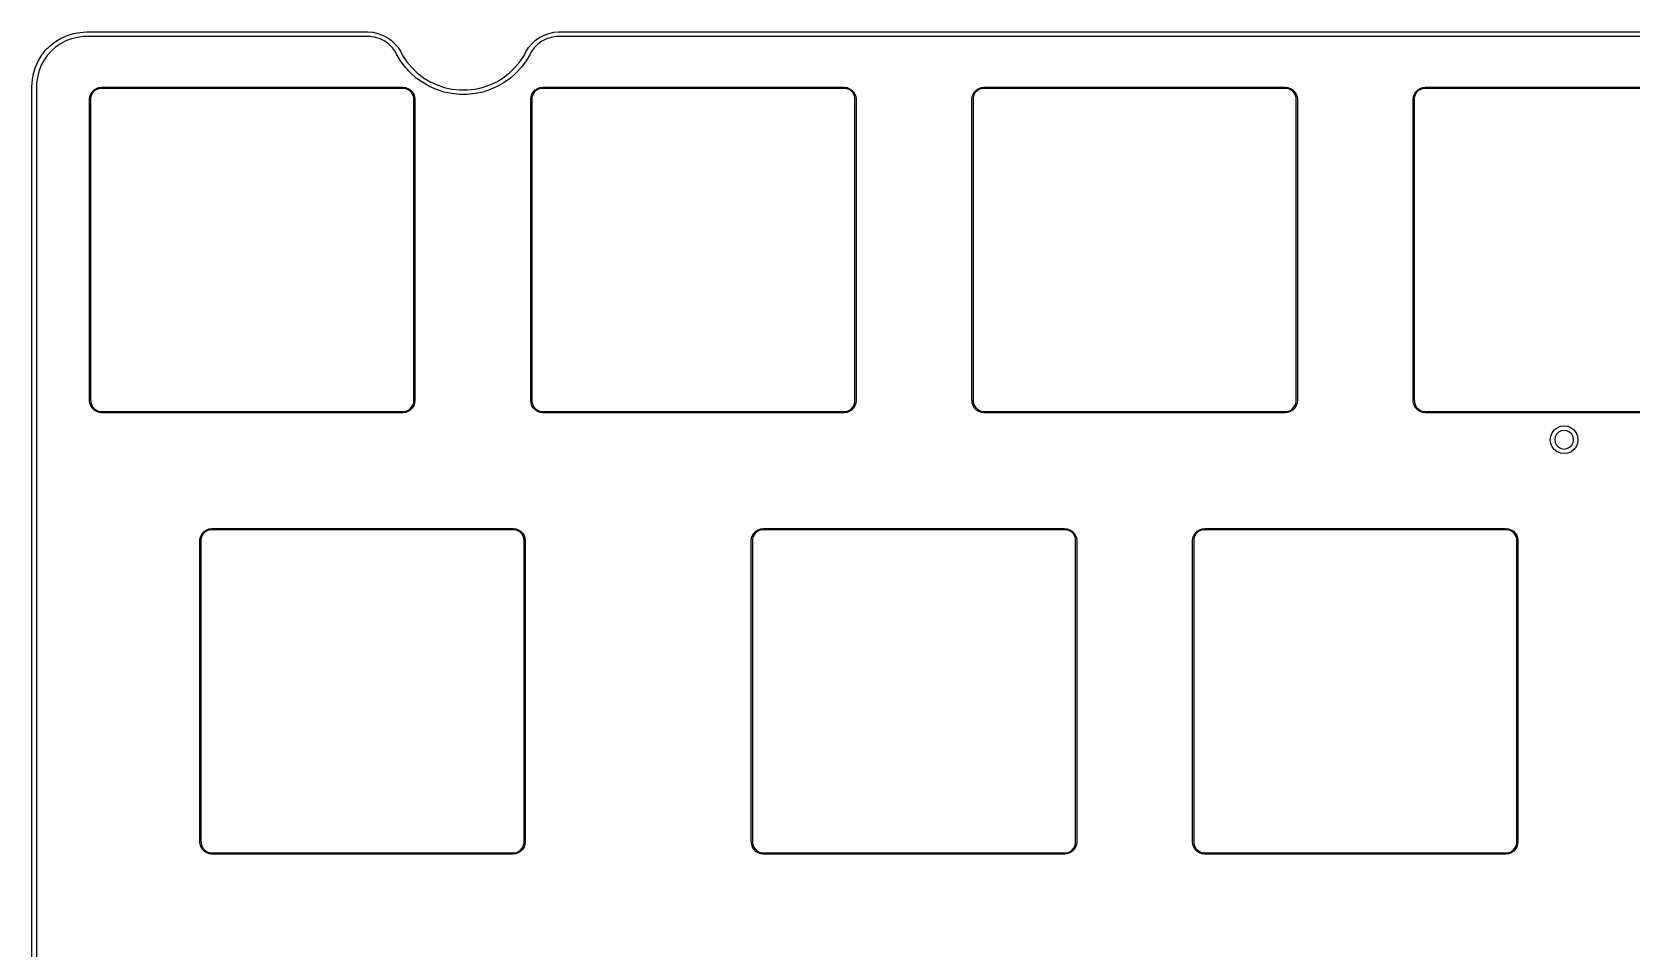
# Model space of a CAD drawing. Extents: x 2.3 to 14.3, y -7 to -3.3.
# Drawn here: x 2.344 to 5.062, y -4.843 to -3.286 of the extents above; entities that cross this region are included whole.
import ezdxf

# ---------------------------------------------------------------- set-up
doc = ezdxf.new("R2010")
doc.units = 0
doc.header["$MEASUREMENT"] = 0
doc.layers.add('BLACK', color=7, linetype='CONTINUOUS')

msp = doc.modelspace()

# ---------------------------------------------------------------- linework, layer by layer
at = {"layer": 'BLACK', "linetype": 'CONTINUOUS'}
for p, q in [((2.40412, -3.29188), (2.41478, -3.28856)), ((2.41478, -3.28856), (2.42577, -3.28654)), ((2.42577, -3.28654), (2.43693, -3.28587)), ((2.43693, -3.28587), (2.91535, -3.28587)), ((2.43693, -3.28587), (2.43693, -3.28587)), ((2.91535, -3.28587), (2.9239, -3.28645)), ((2.9239, -3.28645), (2.9323, -3.28819)), ((2.9323, -3.28819), (2.94039, -3.29106)), ((3.21496, -3.29106), (3.22304, -3.2882)), ((3.22304, -3.2882), (3.23144, -3.28645)), ((3.23144, -3.28645), (3.23999, -3.28587)), ((3.23999, -3.28587), (3.24, -3.28587)), ((3.24, -3.28587), (7.41535, -3.28587)), ((2.36767, -3.31704), (2.37557, -3.30914)), ((2.37557, -3.30914), (2.38437, -3.30225)), ((2.38463, -3.31163), (2.37696, -3.31843)), ((2.38437, -3.30225), (2.39393, -3.29647)), ((2.39305, -3.30582), (2.38463, -3.31163)), ((2.40212, -3.30106), (2.39305, -3.30582)), ((2.39393, -3.29647), (2.40412, -3.29188)), ((2.4117, -3.29743), (2.40212, -3.30106)), ((2.42164, -3.29498), (2.4117, -3.29743)), ((2.4318, -3.29374), (2.42164, -3.29498)), ((2.43692, -3.29374), (2.4318, -3.29374)), ((2.91535, -3.29374), (2.43692, -3.29374)), ((2.43692, -3.29374), (2.43692, -3.29374)), ((2.43692, -3.29374), (2.43692, -3.29374)), ((2.43692, -3.29374), (2.43692, -3.29374)), ((2.91965, -3.29374), (2.91535, -3.29374)), ((2.91535, -3.29374), (2.91535, -3.29374)), ((2.91535, -3.29374), (2.91535, -3.29374)), ((2.92814, -3.29508), (2.91965, -3.29374)), ((2.93633, -3.29771), (2.92814, -3.29508)), ((2.94401, -3.30159), (2.93633, -3.29771)), ((2.94039, -3.29106), (2.94801, -3.295)), ((2.951, -3.3066), (2.94401, -3.30159)), ((2.94801, -3.295), (2.95502, -3.29993)), ((2.95712, -3.31265), (2.951, -3.3066)), ((2.95502, -3.29993), (2.9613, -3.30578)), ((2.96223, -3.31956), (2.95712, -3.31265)), ((2.9613, -3.30578), (2.96673, -3.31242)), ((2.96673, -3.31242), (2.97119, -3.31973)), ((3.18415, -3.31974), (3.18862, -3.31242)), ((3.18862, -3.31242), (3.19405, -3.30578)), ((3.19823, -3.31264), (3.19311, -3.31956)), ((3.19405, -3.30578), (3.20033, -3.29993)), ((3.20435, -3.3066), (3.19823, -3.31264)), ((3.20033, -3.29993), (3.20734, -3.295)), ((3.21133, -3.30159), (3.20435, -3.3066)), ((3.20734, -3.295), (3.21496, -3.29106)), ((3.21901, -3.29771), (3.21133, -3.30159)), ((3.2272, -3.29508), (3.21901, -3.29771)), ((3.2357, -3.29374), (3.2272, -3.29508)), ((3.24, -3.29375), (3.2357, -3.29374)), ((7.41535, -3.29374), (3.24, -3.29374)), ((3.24, -3.29374), (3.24, -3.29374)), ((3.24, -3.29374), (3.24, -3.29374)), ((3.24, -3.29374), (3.24, -3.29375)), ((2.35042, -3.34558), (2.355, -3.33539)), ((2.355, -3.33539), (2.36078, -3.32583)), ((2.36435, -3.33452), (2.35959, -3.34359)), ((2.36078, -3.32583), (2.36767, -3.31704)), ((2.37017, -3.32609), (2.36435, -3.33452)), ((2.37696, -3.31843), (2.37017, -3.32609)), ((2.96422, -3.32338), (2.96223, -3.31956)), ((2.97096, -3.33482), (2.96422, -3.32338)), ((2.96422, -3.32338), (2.96422, -3.32338)), ((2.96422, -3.32338), (2.96422, -3.32338)), ((2.96422, -3.32338), (2.96422, -3.32338)), ((2.96422, -3.32338), (2.96422, -3.32338)), ((2.97885, -3.3455), (2.97096, -3.33482)), ((2.97119, -3.31973), (2.9712, -3.31974)), ((2.9712, -3.31974), (2.9712, -3.31974)), ((2.9712, -3.31974), (2.97423, -3.32554)), ((2.97423, -3.32554), (2.98152, -3.33643)), ((2.98152, -3.33643), (2.98995, -3.34647)), ((3.1654, -3.34647), (3.17383, -3.33643)), ((3.17383, -3.33643), (3.18111, -3.32554)), ((3.18439, -3.33482), (3.17649, -3.3455)), ((3.18111, -3.32554), (3.18415, -3.31974)), ((3.18415, -3.31974), (3.18415, -3.31974)), ((3.18415, -3.31974), (3.18415, -3.31974)), ((3.19113, -3.32338), (3.18439, -3.33482)), ((3.19311, -3.31956), (3.19113, -3.32338)), ((3.19113, -3.32338), (3.19113, -3.32338)), ((3.19113, -3.32338), (3.19113, -3.32338)), ((3.19113, -3.32338), (3.19113, -3.32338)), ((2.34441, -3.37839), (2.34508, -3.36724)), ((2.34508, -3.36724), (2.34709, -3.35625)), ((2.34709, -3.35625), (2.35042, -3.34558)), ((2.35351, -3.3631), (2.35228, -3.37327)), ((2.35596, -3.35316), (2.35351, -3.3631)), ((2.35959, -3.34359), (2.35596, -3.35316)), ((2.98781, -3.3553), (2.97885, -3.3455)), ((2.99773, -3.36412), (2.98781, -3.3553)), ((2.98995, -3.34647), (2.99942, -3.35552)), ((3.00852, -3.37187), (2.99773, -3.36412)), ((2.99942, -3.35552), (3.00981, -3.3635)), ((3.00981, -3.3635), (3.02102, -3.37029)), ((3.02102, -3.37029), (3.0329, -3.37582)), ((3.12245, -3.37582), (3.13433, -3.37029)), ((3.13433, -3.37029), (3.14553, -3.3635)), ((3.14553, -3.3635), (3.15593, -3.35552)), ((3.15761, -3.36412), (3.14683, -3.37187)), ((3.15593, -3.35552), (3.1654, -3.34647)), ((3.16754, -3.3553), (3.15761, -3.36412)), ((3.17649, -3.3455), (3.16754, -3.3553)), ((2.34441, -6.90989), (2.34441, -3.37839)), ((2.34441, -3.37839), (2.34441, -3.37839)), ((2.35228, -3.37327), (2.35228, -3.37839)), ((2.35228, -3.37839), (2.35228, -3.37839)), ((2.35228, -3.37839), (2.35228, -3.37839)), ((2.35228, -3.37839), (2.35228, -6.90989)), ((2.44218, -3.40034), (2.44269, -3.39575)), ((2.44269, -3.39575), (2.44422, -3.39138)), ((2.44542, -3.39313), (2.44414, -3.39788)), ((2.44422, -3.39138), (2.44669, -3.38746)), ((2.44788, -3.38886), (2.44542, -3.39313)), ((2.44669, -3.38746), (2.44996, -3.38419)), ((2.45136, -3.38538), (2.44788, -3.38886)), ((2.44996, -3.38419), (2.45388, -3.38172)), ((2.45563, -3.38292), (2.45136, -3.38538)), ((2.45388, -3.38172), (2.45825, -3.38019)), ((2.46038, -3.38164), (2.45563, -3.38292)), ((2.45825, -3.38019), (2.46284, -3.37968)), ((2.46284, -3.38164), (2.46038, -3.38164)), ((2.46284, -3.37968), (2.46284, -3.37968)), ((2.46284, -3.37968), (2.97466, -3.37968)), ((2.97466, -3.38164), (2.46284, -3.38164)), ((2.97466, -3.37968), (2.97466, -3.37968)), ((2.97466, -3.37968), (2.97925, -3.38019)), ((2.97712, -3.38164), (2.97466, -3.38164)), ((2.98187, -3.38292), (2.97712, -3.38164)), ((2.97925, -3.38019), (2.98362, -3.38172)), ((2.98614, -3.38538), (2.98187, -3.38292)), ((2.98362, -3.38172), (2.98754, -3.38419)), ((2.98962, -3.38886), (2.98614, -3.38538)), ((2.98754, -3.38419), (2.99081, -3.38746)), ((2.99208, -3.39313), (2.98962, -3.38886)), ((2.99081, -3.38746), (2.99328, -3.39138)), ((2.99336, -3.39788), (2.99208, -3.39313)), ((2.99328, -3.39138), (2.99481, -3.39575)), ((2.99481, -3.39575), (2.99532, -3.40034)), ((3.02004, -3.37846), (3.00852, -3.37187)), ((3.03219, -3.38381), (3.02004, -3.37846)), ((3.04483, -3.38788), (3.03219, -3.38381)), ((3.0329, -3.37582), (3.0453, -3.38003)), ((3.05783, -3.39062), (3.04483, -3.38788)), ((3.0453, -3.38003), (3.0581, -3.38287)), ((3.07103, -3.392), (3.05783, -3.39062)), ((3.0581, -3.38287), (3.07112, -3.38429)), ((3.08431, -3.392), (3.07103, -3.392)), ((3.07112, -3.38429), (3.08422, -3.38429)), ((3.08422, -3.38429), (3.09725, -3.38287)), ((3.09752, -3.39062), (3.08431, -3.392)), ((3.09725, -3.38287), (3.11004, -3.38003)), ((3.11051, -3.38788), (3.09752, -3.39062)), ((3.11004, -3.38003), (3.12245, -3.37582)), ((3.12315, -3.38381), (3.11051, -3.38788)), ((3.1353, -3.37846), (3.12315, -3.38381)), ((3.14683, -3.37187), (3.1353, -3.37846)), ((3.19218, -3.40034), (3.19269, -3.39575)), ((3.19269, -3.39575), (3.19422, -3.39138)), ((3.19542, -3.39313), (3.19414, -3.39788)), ((3.19422, -3.39138), (3.19669, -3.38746)), ((3.19788, -3.38886), (3.19542, -3.39313)), ((3.19669, -3.38746), (3.19996, -3.38419)), ((3.20136, -3.38538), (3.19788, -3.38886)), ((3.19996, -3.38419), (3.20388, -3.38172)), ((3.20563, -3.38292), (3.20136, -3.38538)), ((3.20388, -3.38172), (3.20825, -3.38019)), ((3.21038, -3.38164), (3.20563, -3.38292)), ((3.20825, -3.38019), (3.21284, -3.37968)), ((3.21284, -3.38164), (3.21038, -3.38164)), ((3.21284, -3.37968), (3.21284, -3.37968)), ((3.21284, -3.37968), (3.72466, -3.37968)), ((3.72466, -3.38164), (3.21284, -3.38164)), ((3.72466, -3.37968), (3.72466, -3.37968)), ((3.72466, -3.37968), (3.72925, -3.38019)), ((3.72712, -3.38164), (3.72466, -3.38164)), ((3.73187, -3.38292), (3.72712, -3.38164)), ((3.72925, -3.38019), (3.73362, -3.38172)), ((3.73614, -3.38538), (3.73187, -3.38292)), ((3.73362, -3.38172), (3.73754, -3.38419)), ((3.73962, -3.38886), (3.73614, -3.38538)), ((3.73754, -3.38419), (3.74081, -3.38746)), ((3.74208, -3.39313), (3.73962, -3.38886)), ((3.74081, -3.38746), (3.74328, -3.39138)), ((3.74336, -3.39788), (3.74208, -3.39313)), ((3.74328, -3.39138), (3.74481, -3.39575)), ((3.74481, -3.39575), (3.74532, -3.40034)), ((3.94218, -3.40034), (3.94269, -3.39575)), ((3.94269, -3.39575), (3.94422, -3.39138)), ((3.94542, -3.39313), (3.94414, -3.39788)), ((3.94422, -3.39138), (3.94669, -3.38746)), ((3.94788, -3.38886), (3.94542, -3.39313)), ((3.94669, -3.38746), (3.94996, -3.38419)), ((3.95136, -3.38538), (3.94788, -3.38886)), ((3.94996, -3.38419), (3.95388, -3.38172)), ((3.95563, -3.38292), (3.95136, -3.38538)), ((3.95388, -3.38172), (3.95825, -3.38019)), ((3.96038, -3.38164), (3.95563, -3.38292)), ((3.95825, -3.38019), (3.96284, -3.37968)), ((3.96284, -3.38164), (3.96038, -3.38164)), ((3.96284, -3.37968), (3.96284, -3.37968)), ((3.96284, -3.37968), (4.47466, -3.37968)), ((4.47466, -3.38164), (3.96284, -3.38164)), ((4.47466, -3.37968), (4.47466, -3.37968)), ((4.47466, -3.37968), (4.47925, -3.38019)), ((4.47712, -3.38164), (4.47466, -3.38164)), ((4.48187, -3.38292), (4.47712, -3.38164)), ((4.47925, -3.38019), (4.48362, -3.38172)), ((4.48614, -3.38538), (4.48187, -3.38292)), ((4.48362, -3.38172), (4.48754, -3.38419)), ((4.48962, -3.38886), (4.48614, -3.38538)), ((4.48754, -3.38419), (4.49081, -3.38746)), ((4.49208, -3.39313), (4.48962, -3.38886)), ((4.49081, -3.38746), (4.49328, -3.39138)), ((4.49336, -3.39788), (4.49208, -3.39313)), ((4.49328, -3.39138), (4.49481, -3.39575)), ((4.49481, -3.39575), (4.49532, -3.40034)), ((4.69218, -3.40034), (4.69269, -3.39575)), ((4.69269, -3.39575), (4.69422, -3.39138)), ((4.69542, -3.39313), (4.69414, -3.39788)), ((4.69422, -3.39138), (4.69669, -3.38746)), ((4.69788, -3.38886), (4.69542, -3.39313)), ((4.69669, -3.38746), (4.69996, -3.38419)), ((4.70136, -3.38538), (4.69788, -3.38886)), ((4.69996, -3.38419), (4.70388, -3.38172)), ((4.70563, -3.38292), (4.70136, -3.38538)), ((4.70388, -3.38172), (4.70825, -3.38019)), ((4.71038, -3.38164), (4.70563, -3.38292)), ((4.70825, -3.38019), (4.71284, -3.37968)), ((4.71284, -3.38164), (4.71038, -3.38164)), ((4.71284, -3.37968), (4.71284, -3.37968)), ((4.71284, -3.37968), (5.22466, -3.37968)), ((5.22466, -3.38164), (4.71284, -3.38164)), ((2.44218, -3.91216), (2.44218, -3.40034)), ((2.44218, -3.40034), (2.44218, -3.40034)), ((2.44218, -3.40034), (2.44218, -3.40034)), ((2.44414, -3.39788), (2.44414, -3.40034)), ((2.44414, -3.40034), (2.44414, -3.91178)), ((2.99336, -3.40034), (2.99336, -3.39788)), ((2.99336, -3.91216), (2.99336, -3.40034)), ((2.99336, -3.40034), (2.99336, -3.40034)), ((2.99532, -3.40034), (2.99532, -3.40034)), ((2.99532, -3.40034), (2.99532, -3.40034)), ((2.99532, -3.40034), (2.99532, -3.91216)), ((3.19218, -3.91216), (3.19218, -3.40034)), ((3.19218, -3.40034), (3.19218, -3.40034)), ((3.19218, -3.40034), (3.19218, -3.40034)), ((3.19414, -3.39788), (3.19414, -3.40034)), ((3.19414, -3.40034), (3.19414, -3.91178)), ((3.74336, -3.40034), (3.74336, -3.39788)), ((3.74336, -3.91216), (3.74336, -3.40034)), ((3.74336, -3.40034), (3.74336, -3.40034)), ((3.74532, -3.40034), (3.74532, -3.40034)), ((3.74532, -3.40034), (3.74532, -3.40034)), ((3.74532, -3.40034), (3.74532, -3.91216)), ((3.94218, -3.91216), (3.94218, -3.40034)), ((3.94218, -3.40034), (3.94218, -3.40034)), ((3.94218, -3.40034), (3.94218, -3.40034)), ((3.94414, -3.39788), (3.94414, -3.40034)), ((3.94414, -3.40034), (3.94414, -3.91178)), ((4.49336, -3.40034), (4.49336, -3.39788)), ((4.49336, -3.91216), (4.49336, -3.40034)), ((4.49336, -3.40034), (4.49336, -3.40034)), ((4.49532, -3.40034), (4.49532, -3.40034)), ((4.49532, -3.40034), (4.49532, -3.40034)), ((4.49532, -3.40034), (4.49532, -3.91216)), ((4.69218, -3.91216), (4.69218, -3.40034)), ((4.69218, -3.40034), (4.69218, -3.40034)), ((4.69218, -3.40034), (4.69218, -3.40034)), ((4.69414, -3.39788), (4.69414, -3.40034)), ((4.69414, -3.40034), (4.69414, -3.91178)), ((2.44233, -3.91253), (2.44218, -3.91216)), ((2.4428, -3.91671), (2.44233, -3.91253)), ((2.44414, -3.91178), (2.44425, -3.91211)), ((2.44425, -3.91211), (2.44425, -3.91211)), ((2.44425, -3.91211), (2.44425, -3.91457)), ((2.99336, -3.91462), (2.99336, -3.91216)), ((2.99532, -3.91216), (2.99481, -3.91675)), ((2.99532, -3.91216), (2.99532, -3.91216)), ((2.99532, -3.91216), (2.99532, -3.91216)), ((3.19233, -3.91253), (3.19218, -3.91216)), ((3.1928, -3.91671), (3.19233, -3.91253)), ((3.19414, -3.91178), (3.19425, -3.91211)), ((3.19425, -3.91211), (3.19425, -3.91211)), ((3.19425, -3.91211), (3.19425, -3.91457)), ((3.74336, -3.91462), (3.74336, -3.91216)), ((3.74532, -3.91216), (3.74481, -3.91675)), ((3.74532, -3.91216), (3.74532, -3.91216)), ((3.74532, -3.91216), (3.74532, -3.91216)), ((3.94233, -3.91253), (3.94218, -3.91216)), ((3.9428, -3.91671), (3.94233, -3.91253)), ((3.94414, -3.91178), (3.94425, -3.91211)), ((3.94425, -3.91211), (3.94425, -3.91211)), ((3.94425, -3.91211), (3.94425, -3.91457)), ((4.49336, -3.91462), (4.49336, -3.91216)), ((4.49532, -3.91216), (4.49481, -3.91675)), ((4.49532, -3.91216), (4.49532, -3.91216)), ((4.49532, -3.91216), (4.49532, -3.91216)), ((4.69233, -3.91253), (4.69218, -3.91216)), ((4.6928, -3.91671), (4.69233, -3.91253)), ((4.69414, -3.91178), (4.69425, -3.91211)), ((4.69425, -3.91211), (4.69425, -3.91211)), ((4.69425, -3.91211), (4.69425, -3.91457)), ((2.44433, -3.92108), (2.4428, -3.91671)), ((2.44425, -3.91457), (2.44553, -3.91933)), ((2.44679, -3.925), (2.44433, -3.92108)), ((2.44553, -3.91933), (2.44799, -3.92359)), ((2.45007, -3.92827), (2.44679, -3.925)), ((2.44799, -3.92359), (2.45147, -3.92708)), ((2.45398, -3.93073), (2.45007, -3.92827)), ((2.45147, -3.92708), (2.45573, -3.92954)), ((2.45835, -3.93226), (2.45398, -3.93073)), ((2.45573, -3.92954), (2.46049, -3.93081)), ((2.46266, -3.93275), (2.45835, -3.93226)), ((2.46049, -3.93081), (2.46295, -3.93081)), ((2.46284, -3.93282), (2.46266, -3.93275)), ((2.97466, -3.93282), (2.46284, -3.93282)), ((2.46295, -3.93081), (2.46309, -3.93086)), ((2.46309, -3.93086), (2.97466, -3.93086)), ((2.97466, -3.93086), (2.97712, -3.93086)), ((2.97925, -3.93231), (2.97466, -3.93282)), ((2.97466, -3.93282), (2.97466, -3.93282)), ((2.97466, -3.93282), (2.97466, -3.93282)), ((2.97712, -3.93086), (2.98187, -3.92958)), ((2.98362, -3.93078), (2.97925, -3.93231)), ((2.98187, -3.92958), (2.98614, -3.92712)), ((2.98754, -3.92831), (2.98362, -3.93078)), ((2.98614, -3.92712), (2.98962, -3.92364)), ((2.99081, -3.92504), (2.98754, -3.92831)), ((2.98962, -3.92364), (2.99208, -3.91937)), ((2.99328, -3.92112), (2.99081, -3.92504)), ((2.99208, -3.91937), (2.99336, -3.91462)), ((2.99481, -3.91675), (2.99328, -3.92112)), ((3.19433, -3.92108), (3.1928, -3.91671)), ((3.19425, -3.91457), (3.19553, -3.91933)), ((3.19679, -3.925), (3.19433, -3.92108)), ((3.19553, -3.91933), (3.19799, -3.92359)), ((3.20007, -3.92827), (3.19679, -3.925)), ((3.19799, -3.92359), (3.20147, -3.92708)), ((3.20398, -3.93073), (3.20007, -3.92827)), ((3.20147, -3.92708), (3.20573, -3.92954)), ((3.20835, -3.93226), (3.20398, -3.93073)), ((3.20573, -3.92954), (3.21049, -3.93081)), ((3.21266, -3.93275), (3.20835, -3.93226)), ((3.21049, -3.93081), (3.21295, -3.93081)), ((3.21284, -3.93282), (3.21266, -3.93275)), ((3.72466, -3.93282), (3.21284, -3.93282)), ((3.21295, -3.93081), (3.21309, -3.93086)), ((3.21309, -3.93086), (3.72466, -3.93086)), ((3.72466, -3.93086), (3.72712, -3.93086)), ((3.72925, -3.93231), (3.72466, -3.93282)), ((3.72466, -3.93282), (3.72466, -3.93282)), ((3.72466, -3.93282), (3.72466, -3.93282)), ((3.72712, -3.93086), (3.73187, -3.92958)), ((3.73362, -3.93078), (3.72925, -3.93231)), ((3.73187, -3.92958), (3.73614, -3.92712)), ((3.73754, -3.92831), (3.73362, -3.93078)), ((3.73614, -3.92712), (3.73962, -3.92364)), ((3.74081, -3.92504), (3.73754, -3.92831)), ((3.73962, -3.92364), (3.74208, -3.91937)), ((3.74328, -3.92112), (3.74081, -3.92504)), ((3.74208, -3.91937), (3.74336, -3.91462)), ((3.74481, -3.91675), (3.74328, -3.92112)), ((3.94433, -3.92108), (3.9428, -3.91671)), ((3.94425, -3.91457), (3.94553, -3.91933)), ((3.94679, -3.925), (3.94433, -3.92108)), ((3.94553, -3.91933), (3.94799, -3.92359)), ((3.95007, -3.92827), (3.94679, -3.925)), ((3.94799, -3.92359), (3.95147, -3.92708)), ((3.95398, -3.93073), (3.95007, -3.92827)), ((3.95147, -3.92708), (3.95573, -3.92954)), ((3.95835, -3.93226), (3.95398, -3.93073)), ((3.95573, -3.92954), (3.96049, -3.93081)), ((3.96266, -3.93275), (3.95835, -3.93226)), ((3.96049, -3.93081), (3.96295, -3.93081)), ((3.96284, -3.93282), (3.96266, -3.93275)), ((4.47466, -3.93282), (3.96284, -3.93282)), ((3.96295, -3.93081), (3.96309, -3.93086)), ((3.96309, -3.93086), (4.47466, -3.93086)), ((4.47466, -3.93086), (4.47712, -3.93086)), ((4.47925, -3.93231), (4.47466, -3.93282)), ((4.47466, -3.93282), (4.47466, -3.93282)), ((4.47466, -3.93282), (4.47466, -3.93282)), ((4.47712, -3.93086), (4.48187, -3.92958)), ((4.48362, -3.93078), (4.47925, -3.93231)), ((4.48187, -3.92958), (4.48614, -3.92712)), ((4.48754, -3.92831), (4.48362, -3.93078)), ((4.48614, -3.92712), (4.48962, -3.92364)), ((4.49081, -3.92504), (4.48754, -3.92831)), ((4.48962, -3.92364), (4.49208, -3.91937)), ((4.49328, -3.92112), (4.49081, -3.92504)), ((4.49208, -3.91937), (4.49336, -3.91462)), ((4.49481, -3.91675), (4.49328, -3.92112)), ((4.69433, -3.92108), (4.6928, -3.91671)), ((4.69425, -3.91457), (4.69553, -3.91933)), ((4.69679, -3.925), (4.69433, -3.92108)), ((4.69553, -3.91933), (4.69799, -3.92359)), ((4.70007, -3.92827), (4.69679, -3.925)), ((4.69799, -3.92359), (4.70147, -3.92708)), ((4.70398, -3.93073), (4.70007, -3.92827)), ((4.70147, -3.92708), (4.70573, -3.92954)), ((4.70835, -3.93226), (4.70398, -3.93073)), ((4.70573, -3.92954), (4.71049, -3.93081)), ((4.71266, -3.93275), (4.70835, -3.93226)), ((4.71049, -3.93081), (4.71295, -3.93081)), ((4.71284, -3.93282), (4.71266, -3.93275)), ((5.22466, -3.93282), (4.71284, -3.93282)), ((4.71295, -3.93081), (4.71309, -3.93086)), ((4.71309, -3.93086), (5.22466, -3.93086)), ((4.92592, -3.97267), (4.92828, -3.96697)), ((4.92828, -3.96697), (4.93203, -3.96208)), ((4.93203, -3.96208), (4.93692, -3.95833)), ((4.93936, -3.96588), (4.93584, -3.96941)), ((4.93692, -3.95833), (4.94262, -3.95597)), ((4.94381, -3.96362), (4.93936, -3.96588)), ((4.94262, -3.95597), (4.94874, -3.95516)), ((4.94874, -3.96284), (4.94381, -3.96362)), ((4.94874, -3.95516), (4.95485, -3.95597)), ((4.95366, -3.96362), (4.94874, -3.96284)), ((4.95811, -3.96588), (4.95366, -3.96362)), ((4.95485, -3.95597), (4.96055, -3.95833)), ((4.96164, -3.96941), (4.95811, -3.96588)), ((4.96055, -3.95833), (4.96544, -3.96208)), ((4.96544, -3.96208), (4.96919, -3.96697)), ((4.96919, -3.96697), (4.97155, -3.97267)), ((4.92511, -3.97878), (4.92592, -3.97267)), ((4.92592, -3.9849), (4.92511, -3.97878)), ((4.92828, -3.99059), (4.92592, -3.9849)), ((4.93203, -3.99549), (4.92828, -3.99059)), ((4.93692, -3.99924), (4.93203, -3.99549)), ((4.93357, -3.97386), (4.93279, -3.97878)), ((4.93279, -3.97878), (4.93357, -3.98371)), ((4.93584, -3.96941), (4.93357, -3.97386)), ((4.93357, -3.98371), (4.93584, -3.98816)), ((4.93584, -3.98816), (4.93936, -3.99168)), ((4.93936, -3.99168), (4.94381, -3.99395)), ((4.94381, -3.99395), (4.94874, -3.99473)), ((4.94874, -3.99473), (4.95366, -3.99395)), ((4.95366, -3.99395), (4.95811, -3.99168)), ((4.95811, -3.99168), (4.96164, -3.98816)), ((4.96544, -3.99549), (4.96055, -3.99924)), ((4.9639, -3.97386), (4.96164, -3.96941)), ((4.96164, -3.98816), (4.9639, -3.98371)), ((4.96468, -3.97878), (4.9639, -3.97386)), ((4.9639, -3.98371), (4.96468, -3.97878)), ((4.96919, -3.99059), (4.96544, -3.99549)), ((4.97155, -3.9849), (4.96919, -3.99059)), ((4.97155, -3.97267), (4.97236, -3.97878)), ((4.97236, -3.97878), (4.97155, -3.9849)), ((4.94262, -4.0016), (4.93692, -3.99924)), ((4.94874, -4.00241), (4.94262, -4.0016)), ((4.95485, -4.0016), (4.94874, -4.00241)), ((4.96055, -3.99924), (4.95485, -4.0016)), ((2.64138, -4.13172), (2.64575, -4.13019)), ((2.64575, -4.13019), (2.65034, -4.12968)), ((2.65034, -4.12968), (2.65034, -4.12968)), ((2.65034, -4.12968), (3.16216, -4.12968)), ((3.16216, -4.12968), (3.16216, -4.12968)), ((3.16216, -4.12968), (3.16675, -4.13019)), ((3.16675, -4.13019), (3.17112, -4.13172)), ((3.57888, -4.13172), (3.58325, -4.13019)), ((3.58325, -4.13019), (3.58784, -4.12968)), ((3.58784, -4.12968), (3.58784, -4.12968)), ((3.58784, -4.12968), (4.09966, -4.12968)), ((4.09966, -4.12968), (4.09966, -4.12968)), ((4.09966, -4.12968), (4.10425, -4.13019)), ((4.10425, -4.13019), (4.10862, -4.13172)), ((4.32888, -4.13172), (4.33325, -4.13019)), ((4.33325, -4.13019), (4.33784, -4.12968)), ((4.33784, -4.12968), (4.33784, -4.12968)), ((4.33784, -4.12968), (4.84966, -4.12968)), ((4.84966, -4.12968), (4.84966, -4.12968)), ((4.84966, -4.12968), (4.85425, -4.13019)), ((4.85425, -4.13019), (4.85862, -4.13172)), ((2.62968, -4.15034), (2.63019, -4.14575)), ((2.62968, -4.66216), (2.62968, -4.15034)), ((2.62968, -4.15034), (2.62968, -4.15034)), ((2.62968, -4.15034), (2.62968, -4.15034)), ((2.63019, -4.14575), (2.63172, -4.14138)), ((2.63292, -4.14313), (2.63164, -4.14788)), ((2.63164, -4.14788), (2.63164, -4.15034)), ((2.63164, -4.15034), (2.63164, -4.66178)), ((2.63172, -4.14138), (2.63419, -4.13746)), ((2.63538, -4.13886), (2.63292, -4.14313)), ((2.63419, -4.13746), (2.63746, -4.13419)), ((2.63886, -4.13538), (2.63538, -4.13886)), ((2.63746, -4.13419), (2.64138, -4.13172)), ((2.64313, -4.13292), (2.63886, -4.13538)), ((2.64788, -4.13164), (2.64313, -4.13292)), ((2.65034, -4.13164), (2.64788, -4.13164)), ((3.16216, -4.13164), (2.65034, -4.13164)), ((3.16462, -4.13164), (3.16216, -4.13164)), ((3.16937, -4.13292), (3.16462, -4.13164)), ((3.17364, -4.13538), (3.16937, -4.13292)), ((3.17112, -4.13172), (3.17504, -4.13419)), ((3.17712, -4.13886), (3.17364, -4.13538)), ((3.17504, -4.13419), (3.17831, -4.13746)), ((3.17958, -4.14313), (3.17712, -4.13886)), ((3.17831, -4.13746), (3.18078, -4.14138)), ((3.18086, -4.14788), (3.17958, -4.14313)), ((3.18078, -4.14138), (3.18231, -4.14575)), ((3.18086, -4.15034), (3.18086, -4.14788)), ((3.18086, -4.66216), (3.18086, -4.15034)), ((3.18086, -4.15034), (3.18086, -4.15034)), ((3.18231, -4.14575), (3.18282, -4.15034)), ((3.18282, -4.15034), (3.18282, -4.15034)), ((3.18282, -4.15034), (3.18282, -4.15034)), ((3.18282, -4.15034), (3.18282, -4.66216)), ((3.56718, -4.15034), (3.56769, -4.14575)), ((3.56718, -4.66216), (3.56718, -4.15034)), ((3.56718, -4.15034), (3.56718, -4.15034)), ((3.56718, -4.15034), (3.56718, -4.15034)), ((3.56769, -4.14575), (3.56922, -4.14138)), ((3.57042, -4.14313), (3.56914, -4.14788)), ((3.56914, -4.14788), (3.56914, -4.15034)), ((3.56914, -4.15034), (3.56914, -4.66178)), ((3.56922, -4.14138), (3.57169, -4.13746)), ((3.57288, -4.13886), (3.57042, -4.14313)), ((3.57169, -4.13746), (3.57496, -4.13419)), ((3.57636, -4.13538), (3.57288, -4.13886)), ((3.57496, -4.13419), (3.57888, -4.13172)), ((3.58063, -4.13292), (3.57636, -4.13538)), ((3.58538, -4.13164), (3.58063, -4.13292)), ((3.58784, -4.13164), (3.58538, -4.13164)), ((4.09966, -4.13164), (3.58784, -4.13164)), ((4.10212, -4.13164), (4.09966, -4.13164)), ((4.10687, -4.13292), (4.10212, -4.13164)), ((4.11114, -4.13538), (4.10687, -4.13292)), ((4.10862, -4.13172), (4.11254, -4.13419)), ((4.11462, -4.13886), (4.11114, -4.13538)), ((4.11254, -4.13419), (4.11581, -4.13746)), ((4.11708, -4.14313), (4.11462, -4.13886)), ((4.11581, -4.13746), (4.11828, -4.14138)), ((4.11836, -4.14788), (4.11708, -4.14313)), ((4.11828, -4.14138), (4.11981, -4.14575)), ((4.11836, -4.15034), (4.11836, -4.14788)), ((4.11836, -4.66216), (4.11836, -4.15034)), ((4.11836, -4.15034), (4.11836, -4.15034)), ((4.11981, -4.14575), (4.12032, -4.15034)), ((4.12032, -4.15034), (4.12032, -4.15034)), ((4.12032, -4.15034), (4.12032, -4.15034)), ((4.12032, -4.15034), (4.12032, -4.66216)), ((4.31718, -4.15034), (4.31769, -4.14575)), ((4.31718, -4.66216), (4.31718, -4.15034)), ((4.31718, -4.15034), (4.31718, -4.15034)), ((4.31718, -4.15034), (4.31718, -4.15034)), ((4.31769, -4.14575), (4.31922, -4.14138)), ((4.32042, -4.14313), (4.31914, -4.14788)), ((4.31914, -4.14788), (4.31914, -4.15034)), ((4.31914, -4.15034), (4.31914, -4.66178)), ((4.31922, -4.14138), (4.32169, -4.13746)), ((4.32288, -4.13886), (4.32042, -4.14313)), ((4.32169, -4.13746), (4.32496, -4.13419)), ((4.32636, -4.13538), (4.32288, -4.13886)), ((4.32496, -4.13419), (4.32888, -4.13172)), ((4.33063, -4.13292), (4.32636, -4.13538)), ((4.33538, -4.13164), (4.33063, -4.13292)), ((4.33784, -4.13164), (4.33538, -4.13164)), ((4.84966, -4.13164), (4.33784, -4.13164)), ((4.85212, -4.13164), (4.84966, -4.13164)), ((4.85687, -4.13292), (4.85212, -4.13164)), ((4.86114, -4.13538), (4.85687, -4.13292)), ((4.85862, -4.13172), (4.86254, -4.13419)), ((4.86462, -4.13886), (4.86114, -4.13538)), ((4.86254, -4.13419), (4.86581, -4.13746)), ((4.86708, -4.14313), (4.86462, -4.13886)), ((4.86581, -4.13746), (4.86828, -4.14138)), ((4.86836, -4.14788), (4.86708, -4.14313)), ((4.86828, -4.14138), (4.86981, -4.14575)), ((4.86836, -4.15034), (4.86836, -4.14788)), ((4.86836, -4.66216), (4.86836, -4.15034)), ((4.86836, -4.15034), (4.86836, -4.15034)), ((4.86981, -4.14575), (4.87032, -4.15034)), ((4.87032, -4.15034), (4.87032, -4.15034)), ((4.87032, -4.15034), (4.87032, -4.15034)), ((4.87032, -4.15034), (4.87032, -4.66216)), ((2.62983, -4.66253), (2.62968, -4.66216)), ((2.6303, -4.66671), (2.62983, -4.66253)), ((2.63183, -4.67108), (2.6303, -4.66671)), ((2.63164, -4.66178), (2.63175, -4.66211)), ((2.63175, -4.66211), (2.63175, -4.66211)), ((2.63175, -4.66211), (2.63175, -4.66457)), ((2.63175, -4.66457), (2.63303, -4.66933)), ((2.63429, -4.675), (2.63183, -4.67108)), ((2.63303, -4.66933), (2.63549, -4.67359)), ((2.63757, -4.67827), (2.63429, -4.675)), ((2.63549, -4.67359), (2.63897, -4.67708)), ((3.17364, -4.67712), (3.17712, -4.67364)), ((3.17831, -4.67504), (3.17504, -4.67831)), ((3.17712, -4.67364), (3.17958, -4.66937)), ((3.18078, -4.67112), (3.17831, -4.67504)), ((3.17958, -4.66937), (3.18086, -4.66462)), ((3.18231, -4.66675), (3.18078, -4.67112)), ((3.18086, -4.66462), (3.18086, -4.66216)), ((3.18282, -4.66216), (3.18231, -4.66675)), ((3.18282, -4.66216), (3.18282, -4.66216)), ((3.18282, -4.66216), (3.18282, -4.66216)), ((3.56733, -4.66253), (3.56718, -4.66216)), ((3.5678, -4.66671), (3.56733, -4.66253)), ((3.56933, -4.67108), (3.5678, -4.66671)), ((3.56914, -4.66178), (3.56925, -4.66211)), ((3.56925, -4.66211), (3.56925, -4.66211)), ((3.56925, -4.66211), (3.56925, -4.66457)), ((3.56925, -4.66457), (3.57053, -4.66933)), ((3.57179, -4.675), (3.56933, -4.67108)), ((3.57053, -4.66933), (3.57299, -4.67359)), ((3.57507, -4.67827), (3.57179, -4.675)), ((3.57299, -4.67359), (3.57647, -4.67708)), ((4.11114, -4.67712), (4.11462, -4.67364)), ((4.11581, -4.67504), (4.11254, -4.67831)), ((4.11462, -4.67364), (4.11708, -4.66937)), ((4.11828, -4.67112), (4.11581, -4.67504)), ((4.11708, -4.66937), (4.11836, -4.66462)), ((4.11981, -4.66675), (4.11828, -4.67112)), ((4.11836, -4.66462), (4.11836, -4.66216)), ((4.12032, -4.66216), (4.11981, -4.66675)), ((4.12032, -4.66216), (4.12032, -4.66216)), ((4.12032, -4.66216), (4.12032, -4.66216)), ((4.31733, -4.66253), (4.31718, -4.66216)), ((4.3178, -4.66671), (4.31733, -4.66253)), ((4.31933, -4.67108), (4.3178, -4.66671)), ((4.31914, -4.66178), (4.31925, -4.66211)), ((4.31925, -4.66211), (4.31925, -4.66211)), ((4.31925, -4.66211), (4.31925, -4.66457)), ((4.31925, -4.66457), (4.32053, -4.66933)), ((4.32179, -4.675), (4.31933, -4.67108)), ((4.32053, -4.66933), (4.32299, -4.67359)), ((4.32507, -4.67827), (4.32179, -4.675)), ((4.32299, -4.67359), (4.32647, -4.67708)), ((4.86114, -4.67712), (4.86462, -4.67364)), ((4.86581, -4.67504), (4.86254, -4.67831)), ((4.86462, -4.67364), (4.86708, -4.66937)), ((4.86828, -4.67112), (4.86581, -4.67504)), ((4.86708, -4.66937), (4.86836, -4.66462)), ((4.86981, -4.66675), (4.86828, -4.67112)), ((4.86836, -4.66462), (4.86836, -4.66216)), ((4.87032, -4.66216), (4.86981, -4.66675)), ((4.87032, -4.66216), (4.87032, -4.66216)), ((4.87032, -4.66216), (4.87032, -4.66216)), ((2.64148, -4.68073), (2.63757, -4.67827)), ((2.63897, -4.67708), (2.64323, -4.67954)), ((2.64585, -4.68226), (2.64148, -4.68073)), ((2.64323, -4.67954), (2.64799, -4.68081)), ((2.65016, -4.68275), (2.64585, -4.68226)), ((2.64799, -4.68081), (2.65045, -4.68081)), ((2.65034, -4.68282), (2.65016, -4.68275)), ((3.16216, -4.68282), (2.65034, -4.68282)), ((2.65045, -4.68081), (2.65059, -4.68086)), ((2.65059, -4.68086), (3.16216, -4.68086)), ((3.16216, -4.68086), (3.16462, -4.68086)), ((3.16675, -4.68231), (3.16216, -4.68282)), ((3.16216, -4.68282), (3.16216, -4.68282)), ((3.16216, -4.68282), (3.16216, -4.68282)), ((3.16462, -4.68086), (3.16937, -4.67958)), ((3.17112, -4.68078), (3.16675, -4.68231)), ((3.16937, -4.67958), (3.17364, -4.67712)), ((3.17504, -4.67831), (3.17112, -4.68078)), ((3.57898, -4.68073), (3.57507, -4.67827)), ((3.57647, -4.67708), (3.58073, -4.67954)), ((3.58335, -4.68226), (3.57898, -4.68073)), ((3.58073, -4.67954), (3.58549, -4.68081)), ((3.58766, -4.68275), (3.58335, -4.68226)), ((3.58549, -4.68081), (3.58795, -4.68081)), ((3.58784, -4.68282), (3.58766, -4.68275)), ((4.09966, -4.68282), (3.58784, -4.68282)), ((3.58795, -4.68081), (3.58809, -4.68086)), ((3.58809, -4.68086), (4.09966, -4.68086)), ((4.09966, -4.68086), (4.10212, -4.68086)), ((4.10425, -4.68231), (4.09966, -4.68282)), ((4.09966, -4.68282), (4.09966, -4.68282)), ((4.09966, -4.68282), (4.09966, -4.68282)), ((4.10212, -4.68086), (4.10687, -4.67958)), ((4.10862, -4.68078), (4.10425, -4.68231)), ((4.10687, -4.67958), (4.11114, -4.67712)), ((4.11254, -4.67831), (4.10862, -4.68078)), ((4.32898, -4.68073), (4.32507, -4.67827)), ((4.32647, -4.67708), (4.33073, -4.67954)), ((4.33335, -4.68226), (4.32898, -4.68073)), ((4.33073, -4.67954), (4.33549, -4.68081)), ((4.33766, -4.68275), (4.33335, -4.68226)), ((4.33549, -4.68081), (4.33795, -4.68081)), ((4.33784, -4.68282), (4.33766, -4.68275)), ((4.84966, -4.68282), (4.33784, -4.68282)), ((4.33795, -4.68081), (4.33809, -4.68086)), ((4.33809, -4.68086), (4.84966, -4.68086)), ((4.84966, -4.68086), (4.85212, -4.68086)), ((4.85425, -4.68231), (4.84966, -4.68282)), ((4.84966, -4.68282), (4.84966, -4.68282)), ((4.84966, -4.68282), (4.84966, -4.68282)), ((4.85212, -4.68086), (4.85687, -4.67958)), ((4.85862, -4.68078), (4.85425, -4.68231)), ((4.85687, -4.67958), (4.86114, -4.67712)), ((4.86254, -4.67831), (4.85862, -4.68078))]:
    msp.add_line(p, q, dxfattribs=at)

doc.saveas('drawing.dxf')
